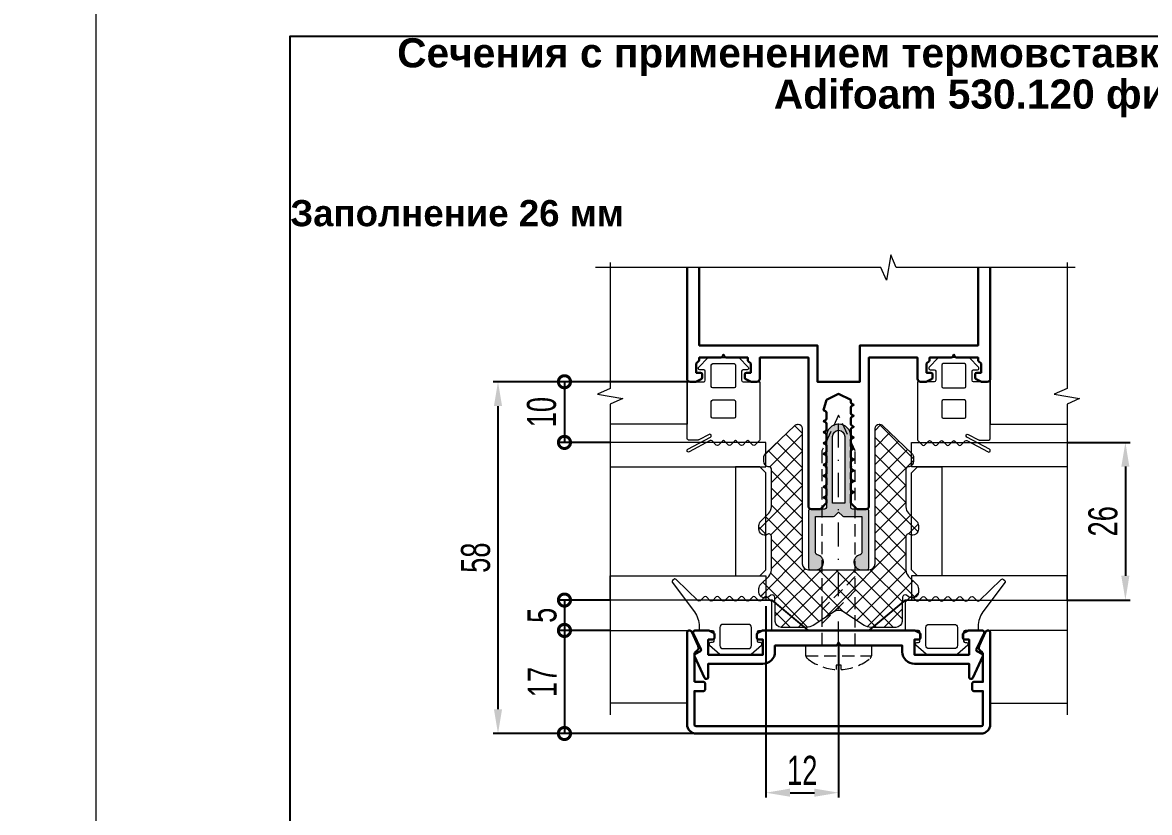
# Model space of a CAD drawing. Extents: x -37 to 8820, y -336 to 478.
# Drawn here: x 4192.4 to 4308.6, y 207 to 288.4 of the extents above; entities that cross this region are included whole.
import ezdxf

# ---------------------------------------------------------------- set-up
doc = ezdxf.new("R2010")
doc.units = 0
doc.header["$LTSCALE"] = 5
doc.linetypes.add('DASHDOT', pattern=[1, 0.5, -0.25, 0, -0.25])
doc.linetypes.add('HIDDEN', pattern=[0.375, 0.25, -0.125])
doc.layers.get('0').update_dxf_attribs({"linetype": 'CONTINUOUS', "lineweight": 30})
doc.layers.get('DEFPOINTS').update_dxf_attribs({"linetype": 'CONTINUOUS'})
for name, color, linetype, lineweight in [('1', 6, 'DASHDOT', 13), ('2', 3, 'HIDDEN', 13), ('Dimentions', 5, 'CONTINUOUS', 15), ('Glass', 5, 'CONTINUOUS', 20), ('Герлен', 7, 'CONTINUOUS', 60), ('Зигзаг', 1, 'CONTINUOUS', 15), ('Конструкции', 252, 'CONTINUOUS', 20), ('Рамки', 1, 'CONTINUOUS', 15), ('Текстовый', 7, 'CONTINUOUS', 9), ('Уплотнители', 1, 'CONTINUOUS', 20), ('Штриховка', 1, 'CONTINUOUS', 5)]:
    doc.layers.add(name, color=color, linetype=linetype, lineweight=lineweight)
doc.layers.add('Скрытые', color=14, linetype='CONTINUOUS', plot=False)
doc.styles.add('3', font='RUSS.SHX', dxfattribs={"width": 0.7, "height": 3})
doc.styles.add('Каталожный', font='arial.ttf', dxfattribs={"height": 2.5})
doc.dimstyles.new('MX1_6', dxfattribs={"dimtxt": 3, "dimasz": 2.5, "dimexe": 0.5, "dimexo": 0, "dimgap": 0.8, "dimtad": 1, "dimlfac": 1.6, "dimdsep": 46, "dimtxsty": '3', "dimcen": 0, "dimclrd": 256, "dimclre": 256, "dimclrt": 256, "dimaunit": 1, "dimadec": 0, "dimazin": 0, "dimtfac": 1, "dimtmove": 0, "dimatfit": 1, "dimfxl": 1, "dimtvp": 1, "dimtolj": 1, "dimtzin": 0, "dimarcsym": 0})

# ---------------------------------------------------------------- blocks, each defined once
blk = doc.blocks.new('*D452')
at = {"layer": 'DEFPOINTS', "color": 0, "linetype": 'Continuous', "transparency": 16777216}
for p in [(4300.07, 245.13), (4300.07, 228.88), (4306.08, 228.88)]:
    blk.add_point(p, dxfattribs=at)
at = {"layer": 'Dimentions', "linetype": 'Continuous', "lineweight": -2, "transparency": 16777216}
for p, q in [((4300.07, 245.13), (4306.58, 245.13)), ((4306.08, 242.63), (4306.08, 231.38)), ((4300.07, 228.88), (4306.58, 228.88))]:
    blk.add_line(p, q, dxfattribs=at)
at = {"layer": 'Dimentions', "linetype": 'Continuous', "transparency": 16777216}
for points in [[(4305.66, 242.63), (4306.49, 242.63), (4306.08, 245.13)], [(4305.66, 231.38), (4306.49, 231.38), (4306.08, 228.88)]]:
    blk.add_solid(points, dxfattribs=at)
at = {"layer": 'Dimentions', "linetype": 'Continuous', "transparency": 16777216, "insert": (4303.78, 237), "char_height": 3, "attachment_point": 5, "rotation": 90, "style": '3'}
blk.add_mtext('\\A1;26', dxfattribs=at)
blk = doc.blocks.new('_DotSmall')
at = {"color": 0, "linetype": 'ByBlock', "const_width": 0.5}
blk.add_lwpolyline([(-0.0625, 0, 1), (0.0625, 0, 1)], format="xyb", close=True, dxfattribs=at)
blk = doc.blocks.new('*D453')
at = {"layer": 'DEFPOINTS', "color": 0, "linetype": 'Continuous', "transparency": 16777216}
for p in [(4252.98, 225.75), (4248.26, 215.13), (4262.66, 215.13)]:
    blk.add_point(p, dxfattribs=at)
at = {"layer": 'Dimentions', "linetype": 'Continuous', "lineweight": -2, "transparency": 16777216}
for p, q in [((4252.98, 225.75), (4247.76, 225.75)), ((4248.26, 225.75), (4248.26, 215.13)), ((4262.66, 215.13), (4247.76, 215.13))]:
    blk.add_line(p, q, dxfattribs=at)
at = {"layer": 'Dimentions', "linetype": 'Continuous', "lineweight": -2, "transparency": 16777216, "xscale": 2.5, "yscale": 2.5, "zscale": 2.5}
for p, rotation in [((4248.26, 225.75), 90), ((4248.26, 215.13), 270)]:
    blk.add_blockref('_DotSmall', p, dxfattribs=dict(at, rotation=rotation))
at = {"layer": 'Dimentions', "linetype": 'Continuous', "transparency": 16777216, "insert": (4245.96, 220.44), "char_height": 3, "attachment_point": 5, "rotation": 90, "style": '3'}
blk.add_mtext('\\A1;17', dxfattribs=at)
blk = doc.blocks.new('*D454')
at = {"layer": 'DEFPOINTS', "color": 0, "linetype": 'Continuous', "transparency": 16777216}
for p in [(4252.98, 228.88), (4248.26, 225.75), (4252.98, 225.75)]:
    blk.add_point(p, dxfattribs=at)
at = {"layer": 'Dimentions', "linetype": 'Continuous', "lineweight": -2, "transparency": 16777216}
for p, q in [((4252.98, 228.88), (4247.76, 228.88)), ((4248.26, 228.88), (4248.26, 225.75)), ((4252.98, 225.75), (4247.76, 225.75))]:
    blk.add_line(p, q, dxfattribs=at)
at = {"layer": 'Dimentions', "linetype": 'Continuous', "lineweight": -2, "transparency": 16777216, "xscale": 2.5, "yscale": 2.5, "zscale": 2.5}
for p, rotation in [((4248.26, 228.88), 90), ((4248.26, 225.75), 270)]:
    blk.add_blockref('_DotSmall', p, dxfattribs=dict(at, rotation=rotation))
at = {"layer": 'Dimentions', "linetype": 'Continuous', "transparency": 16777216, "insert": (4245.96, 227.31), "char_height": 3, "attachment_point": 5, "rotation": 90, "style": '3'}
blk.add_mtext('\\A1;5', dxfattribs=at)
blk = doc.blocks.new('*D455')
at = {"layer": 'DEFPOINTS', "color": 0, "linetype": 'Continuous', "transparency": 16777216}
for p in [(4261.21, 251.38), (4248.26, 245.13), (4252.98, 245.13)]:
    blk.add_point(p, dxfattribs=at)
at = {"layer": 'Dimentions', "linetype": 'Continuous', "lineweight": -2, "transparency": 16777216}
for p, q in [((4261.21, 251.38), (4247.76, 251.38)), ((4248.26, 251.38), (4248.26, 245.13)), ((4252.98, 245.13), (4247.76, 245.13))]:
    blk.add_line(p, q, dxfattribs=at)
at = {"layer": 'Dimentions', "linetype": 'Continuous', "lineweight": -2, "transparency": 16777216, "xscale": 2.5, "yscale": 2.5, "zscale": 2.5}
for p, rotation in [((4248.26, 251.38), 90), ((4248.26, 245.13), 270)]:
    blk.add_blockref('_DotSmall', p, dxfattribs=dict(at, rotation=rotation))
at = {"layer": 'Dimentions', "linetype": 'Continuous', "transparency": 16777216, "insert": (4245.91, 248.25), "char_height": 3, "attachment_point": 5, "rotation": 90, "style": '3'}
blk.add_mtext('\\A1;10', dxfattribs=at)
blk = doc.blocks.new('*D456')
at = {"layer": 'DEFPOINTS', "color": 0, "linetype": 'Continuous', "transparency": 16777216}
for p in [(4261.21, 251.38), (4241.41, 215.13), (4261.84, 215.13)]:
    blk.add_point(p, dxfattribs=at)
at = {"layer": 'Dimentions', "linetype": 'Continuous', "lineweight": -2, "transparency": 16777216}
for p, q in [((4261.21, 251.38), (4240.91, 251.38)), ((4241.41, 248.88), (4241.41, 217.63)), ((4261.84, 215.13), (4240.91, 215.13))]:
    blk.add_line(p, q, dxfattribs=at)
at = {"layer": 'Dimentions', "linetype": 'Continuous', "transparency": 16777216}
for points in [[(4240.99, 248.88), (4241.83, 248.88), (4241.41, 251.38)], [(4240.99, 217.63), (4241.83, 217.63), (4241.41, 215.13)]]:
    blk.add_solid(points, dxfattribs=at)
at = {"layer": 'Dimentions', "linetype": 'Continuous', "transparency": 16777216, "insert": (4239.11, 233.25), "char_height": 3, "attachment_point": 5, "rotation": 90, "style": '3'}
blk.add_mtext('\\A1;58', dxfattribs=at)
blk = doc.blocks.new('*D460')
at = {"layer": 'DEFPOINTS', "color": 0, "linetype": 'Continuous', "transparency": 16777216}
for p in [(4269.02, 228.25), (4276.52, 224.19), (4276.52, 209.03)]:
    blk.add_point(p, dxfattribs=at)
at = {"layer": 'Dimentions', "linetype": 'Continuous', "lineweight": -2, "transparency": 16777216}
for p, q in [((4269.02, 228.25), (4269.02, 208.53)), ((4276.52, 224.19), (4276.52, 208.53)), ((4271.52, 209.03), (4274.02, 209.03))]:
    blk.add_line(p, q, dxfattribs=at)
at = {"layer": 'Dimentions', "linetype": 'Continuous', "transparency": 16777216}
for points in [[(4271.52, 209.45), (4271.52, 208.61), (4269.02, 209.03)], [(4274.02, 209.45), (4274.02, 208.61), (4276.52, 209.03)]]:
    blk.add_solid(points, dxfattribs=at)
at = {"layer": 'Dimentions', "linetype": 'Continuous', "transparency": 16777216, "insert": (4272.77, 211.33), "char_height": 3, "attachment_point": 5, "style": '3'}
blk.add_mtext('\\A1;12', dxfattribs=at)

msp = doc.modelspace()

# ---------------------------------------------------------------- hatches: boundary and pattern name
at = {"layer": 'Штриховка', "lineweight": 5}
h = msp.add_hatch(dxfattribs=at)
h.set_pattern_fill('NET', color=256, scale=10, angle=45, style=0)
h.set_pattern_definition([(45, (-19.299, 2590.0681), (-0.88388348, 0.88388348), []), (135, (-19.299, 2590.0681), (-0.88388348, -0.88388348), [])])
edge = h.paths.add_edge_path()
edge.add_arc((4280.7179, 246.5634), 0.4375, 45, 90, ccw=False)
edge.add_line((4281.0273, 246.8727), (4284.0598, 243.9964))
edge.add_arc((4283.6179, 243.5545), 0.625, 0, 45, ccw=False)
edge.add_line((4284.2429, 243.5545), (4284.2429, 243.2009))
edge.add_arc((4283.6268, 243.1979), 0.6161, -75.309061, 0.28096, ccw=False)
edge.add_arc((4283.7117, 242.3624), 0.25, 73.39845, 180)
edge.add_line((4283.4617, 242.3624), (4283.4617, 238.4866))
edge.add_arc((4284.3992, 238.4866), 0.9375, 180, 225)
edge.add_line((4283.7362, 237.8237), (4284.5598, 237.0001))
edge.add_arc((4284.1179, 236.5582), 0.625, 0, 45, ccw=False)
edge.add_line((4284.7429, 236.5582), (4284.7429, 236.2046))
edge.add_arc((4284.1179, 236.2046), 0.625, -111.540406, 0, ccw=False)
edge.add_arc((4283.7117, 235.4465), 0.25, 45, 180)
edge.add_line((4283.4617, 235.4465), (4283.4617, 231.9903))
edge.add_arc((4284.3992, 231.9903), 0.9375, 180, 225)
edge.add_line((4283.7362, 231.3274), (4284.5598, 230.5038))
edge.add_arc((4284.1179, 230.0619), 0.625, 0, 45, ccw=False)
edge.add_line((4284.7429, 230.0619), (4284.7429, 229.7083))
edge.add_arc((4284.1179, 229.7083), 0.625, -135, 0, ccw=False)
edge.add_line((4283.676, 229.2664), (4283.512, 229.3824))
edge.add_arc((4283.3676, 229.1783), 0.25, 54.716356, 177.011206)
edge.add_line((4283.1179, 229.1914), (4283.0554, 227.9942))
edge.add_line((4283.0554, 227.9942), (4283.0554, 226.6884))
edge.add_arc((4282.4304, 226.6884), 0.625, -90, 0, ccw=False)
edge.add_line((4282.4304, 226.0634), (4282.2742, 226.0634))
edge.add_line((4282.2742, 226.0634), (4279.8506, 226.0634))
edge.add_arc((4279.8506, 227.3134), 1.25, 236.745633, 270, ccw=False)
edge.add_line((4279.1651, 226.2681), (4276.9606, 227.7136))
edge.add_arc((4276.5242, 226.858), 0.9605, 62.973316, 117.026684)
edge.add_line((4276.0877, 227.7136), (4273.8832, 226.2681))
edge.add_arc((4273.1977, 227.3134), 1.25, 270, 303.254367, ccw=False)
edge.add_line((4273.1977, 226.0634), (4270.7742, 226.0634))
edge.add_line((4270.7742, 226.0634), (4270.6179, 226.0634))
edge.add_arc((4270.6179, 226.6884), 0.625, 180, 270, ccw=False)
edge.add_line((4269.9929, 226.6884), (4269.9929, 227.9942))
edge.add_line((4269.9929, 227.9942), (4269.9304, 229.1914))
edge.add_arc((4269.6807, 229.1783), 0.25, 2.988794, 125.283644)
edge.add_line((4269.5363, 229.3824), (4269.3723, 229.2664))
edge.add_arc((4268.9304, 229.7083), 0.625, 180, 315, ccw=False)
edge.add_line((4268.3054, 229.7083), (4268.3054, 230.0619))
edge.add_arc((4268.9304, 230.0619), 0.625, 135, 180, ccw=False)
edge.add_line((4268.4885, 230.5038), (4269.3121, 231.3274))
edge.add_arc((4268.6492, 231.9903), 0.9375, 315, 360)
edge.add_line((4269.5867, 231.9903), (4269.5867, 235.4465))
edge.add_arc((4269.3367, 235.4465), 0.25, 0, 135)
edge.add_arc((4268.9304, 236.2046), 0.625, 180, 291.540406, ccw=False)
edge.add_line((4268.3054, 236.2046), (4268.3054, 236.5582))
edge.add_arc((4268.9304, 236.5582), 0.625, 135, 180, ccw=False)
edge.add_line((4268.4885, 237.0001), (4269.3121, 237.8237))
edge.add_arc((4268.6492, 238.4866), 0.9375, 315, 360)
edge.add_line((4269.5867, 238.4866), (4269.5867, 242.3624))
edge.add_arc((4269.3367, 242.3624), 0.25, 360, 466.60155)
edge.add_arc((4269.4215, 243.1979), 0.6161, 179.71904, 255.309061, ccw=False)
edge.add_line((4268.8054, 243.2009), (4268.8054, 243.5545))
edge.add_arc((4269.4304, 243.5545), 0.625, 135, 180, ccw=False)
edge.add_line((4268.9885, 243.9964), (4272.021, 246.8727))
edge.add_arc((4272.3304, 246.5634), 0.4375, 90, 135, ccw=False)
edge.add_line((4272.3304, 247.0009), (4272.3367, 247.0009))
edge.add_arc((4272.3367, 246.5634), 0.4375, 0, 90, ccw=False)
edge.add_line((4272.7742, 246.5634), (4272.7742, 232.6259))
edge.add_arc((4273.3992, 232.6259), 0.625, 180, 270)
edge.add_line((4273.3992, 232.0009), (4276.5242, 232.0009))
edge.add_line((4276.5242, 232.0009), (4279.6492, 232.0009))
edge.add_arc((4279.6492, 232.6259), 0.625, 270, 360)
edge.add_line((4280.2742, 232.6259), (4280.2742, 246.5634))
edge.add_arc((4280.7117, 246.5634), 0.4375, 90, 180, ccw=False)
at = {"layer": 'Штриховка'}
h = msp.add_hatch(color=256, dxfattribs=at)
edge = h.paths.add_edge_path(flags=16)
edge.add_line((4275.8992, 238.8759), (4275.8992, 245.7509))
edge.add_arc((4276.5242, 245.7509), 0.625, 0, 180, ccw=False)
edge.add_line((4277.1492, 245.7509), (4277.1492, 238.8759))
edge.add_line((4277.1492, 238.8759), (4275.8992, 238.8759))
edge = h.paths.add_edge_path()
edge.add_arc((4278.8679, 232.7821), 0.7812, 99.281799, 270)
edge.add_line((4278.8679, 232.0009), (4279.4617, 232.0009))
edge.add_arc((4279.4617, 232.1884), 0.1875, 270, 360)
edge.add_line((4279.6492, 232.1884), (4279.6492, 238.0634))
edge.add_arc((4279.4617, 238.0634), 0.1875, 0, 90)
edge.add_line((4279.4617, 238.2509), (4277.9617, 238.2509))
edge.add_arc((4277.9617, 238.4384), 0.1875, 180, 270, ccw=False)
edge.add_line((4277.7742, 238.4384), (4277.7742, 242.5009))
edge.add_arc((4277.7742, 242.6259), 0.125, 270, 450)
edge.add_line((4277.7742, 242.7509), (4277.7742, 245.7509))
edge.add_arc((4276.5242, 245.7509), 1.25, 0, 180)
edge.add_line((4275.2742, 245.7509), (4275.2742, 242.7509))
edge.add_arc((4275.2742, 242.6259), 0.125, 90, 270)
edge.add_line((4275.2742, 242.5009), (4275.2742, 238.4384))
edge.add_arc((4275.0867, 238.4384), 0.1875, -90, 0, ccw=False)
edge.add_line((4275.0867, 238.2509), (4273.5867, 238.2509))
edge.add_arc((4273.5867, 238.0634), 0.1875, 90, 180)
edge.add_line((4273.3992, 238.0634), (4273.3992, 232.1884))
edge.add_arc((4273.5867, 232.1884), 0.1875, 180, 270)
edge.add_line((4273.5867, 232.0009), (4274.1804, 232.0009))
edge.add_arc((4274.1804, 232.7821), 0.7812, 270, 440.718201)
edge.add_arc((4274.3367, 233.7382), 0.1875, 180, 260.718201, ccw=False)
edge.add_line((4274.1492, 233.7382), (4274.1492, 237.5009))
edge.add_line((4274.1492, 237.5009), (4276.009, 237.5009))
edge.add_arc((4276.009, 237.6884), 0.1875, 270, 315)
edge.add_line((4276.1416, 237.5558), (4276.5242, 237.9384))
edge.add_line((4276.5242, 237.9384), (4276.9067, 237.5558))
edge.add_arc((4277.0393, 237.6884), 0.1875, 225, 270)
edge.add_line((4277.0393, 237.5009), (4278.8992, 237.5009))
edge.add_line((4278.8992, 237.5009), (4278.8992, 233.7382))
edge.add_arc((4278.7117, 233.7382), 0.1875, -80.718201, 0, ccw=False)

# ---------------------------------------------------------------- linework, layer by layer
msp.add_lwpolyline([(4260.8992, 263.1397), (4260.8992, 251.6884, 0.41421356), (4261.2117, 251.3759), (4261.7924, 251.3759, 0.11643382), (4261.8762, 251.3957), (4262.358, 251.6366, 0.28407904), (4262.4617, 251.8043), (4262.4617, 252.1259, 0.41421356), (4262.2742, 252.3134), (4261.8367, 252.3134), (4261.8367, 253.2509), (4262.0942, 253.5085, 0.19891237), (4262.1492, 253.641), (4262.1492, 253.8759), (4264.377, 253.8759, 0.28407904), (4264.5447, 253.9795), (4264.6492, 254.1884), (4264.7536, 253.9795, 0.28407904), (4264.9213, 253.8759), (4267.1492, 253.8759), (4267.1492, 253.641, 0.19891237), (4267.2041, 253.5085), (4267.4617, 253.2509), (4267.4617, 252.3134), (4267.0242, 252.3134, 0.41421356), (4266.8367, 252.1259), (4266.8367, 251.8043, 0.28407904), (4266.9403, 251.6366), (4267.4221, 251.3957, 0.11643382), (4267.5059, 251.3759), (4268.0867, 251.3759, 0.41421356), (4268.3992, 251.6884), (4268.3992, 253.8759), (4273.3992, 253.8759), (4273.3992, 238.5634, 0.41421356), (4273.7117, 238.2509), (4274.5715, 238.2509, 0.19891237), (4274.7041, 238.3058), (4275.2192, 238.821, 0.19891237), (4275.2742, 238.9535), (4275.2742, 239.1662, 0.28407904), (4275.1705, 239.334), (4274.9617, 239.4384), (4275.1705, 239.5428, 0.28407904), (4275.2742, 239.7105), (4275.2742, 240.2912, 0.28407904), (4275.1705, 240.459), (4274.9617, 240.5634), (4275.1705, 240.6678, 0.28407904), (4275.2742, 240.8355), (4275.2742, 241.4162, 0.28407904), (4275.1705, 241.584), (4274.9617, 241.6884), (4275.1705, 241.7928, 0.28407904), (4275.2742, 241.9605), (4275.2742, 242.5412, 0.28407904), (4275.1705, 242.709), (4274.9617, 242.8134), (4275.1705, 242.9178, 0.28407904), (4275.2742, 243.0855), (4275.2742, 243.6662, 0.28407904), (4275.1705, 243.834), (4274.9617, 243.9384), (4275.1705, 244.0428, 0.28407904), (4275.2742, 244.2105), (4275.2742, 244.7912, 0.28407904), (4275.1705, 244.959), (4274.9617, 245.0634), (4275.1705, 245.1678, 0.28407904), (4275.2742, 245.3355), (4275.2742, 245.9162, 0.28407904), (4275.1705, 246.084), (4274.9617, 246.1884), (4275.1705, 246.2928, 0.28407904), (4275.2742, 246.4605), (4275.2742, 247.0412, 0.28407904), (4275.1705, 247.209), (4274.9617, 247.3134), (4275.1705, 247.4178, 0.28407904), (4275.2742, 247.5855), (4275.2742, 248.1662, 0.28407904), (4275.1705, 248.334), (4274.9617, 248.4384), (4275.2742, 249.5009), (4276.5242, 250.1259), (4277.7742, 249.5009), (4277.7742, 249.273, 0.28407904), (4277.8778, 249.1053), (4278.0867, 249.0009), (4277.8778, 248.8965, 0.28407904), (4277.7742, 248.7287), (4277.7742, 248.148, 0.28407904), (4277.8778, 247.9803), (4278.0867, 247.8759), (4277.8778, 247.7715, 0.28407904), (4277.7742, 247.6037), (4277.7742, 247.023, 0.28407904), (4277.8778, 246.8553), (4278.0867, 246.7509), (4277.8778, 246.6465, 0.28407904), (4277.7742, 246.4787), (4277.7742, 245.898, 0.28407904), (4277.8778, 245.7303), (4278.0867, 245.6259), (4277.8778, 245.5215, 0.28407904), (4277.7742, 245.3537), (4277.7742, 244.773, 0.28407904), (4277.8778, 244.6053), (4278.0867, 244.5009), (4277.8778, 244.3965, 0.28407904), (4277.7742, 244.2287), (4277.7742, 243.648, 0.28407904), (4277.8778, 243.4803), (4278.0867, 243.3759), (4277.8778, 243.2715, 0.28407904), (4277.7742, 243.1037), (4277.7742, 242.523, 0.28407904), (4277.8778, 242.3553), (4278.0867, 242.2509), (4277.8778, 242.1465, 0.28407904), (4277.7742, 241.9787), (4277.7742, 241.398, 0.28407904), (4277.8778, 241.2303), (4278.0867, 241.1259), (4277.8778, 241.0215, 0.28407904), (4277.7742, 240.8537), (4277.7742, 240.273, 0.28407904), (4277.8778, 240.1053), (4278.0867, 240.0009), (4277.8778, 239.8965, 0.28407904), (4277.7742, 239.7287), (4277.7742, 238.9535, 0.19891237), (4277.8291, 238.821), (4278.3442, 238.3058, 0.19891237), (4278.4768, 238.2509), (4279.3367, 238.2509, 0.41421356), (4279.6492, 238.5634), (4279.6492, 253.8759), (4284.6492, 253.8759), (4284.6492, 251.6884, 0.41421356), (4284.9617, 251.3759), (4285.5424, 251.3759, 0.11643382), (4285.6262, 251.3957), (4286.108, 251.6366, 0.28407904), (4286.2117, 251.8043), (4286.2117, 252.1259, 0.41421356), (4286.0242, 252.3134), (4285.5867, 252.3134), (4285.5867, 253.2509), (4285.8442, 253.5085, 0.19891237), (4285.8992, 253.641), (4285.8992, 253.8759), (4288.127, 253.8759, 0.28407904), (4288.2947, 253.9795), (4288.3992, 254.1884), (4288.5036, 253.9795, 0.28407904), (4288.6713, 253.8759), (4290.8992, 253.8759), (4290.8992, 253.641, 0.19891237), (4290.9541, 253.5085), (4291.2117, 253.2509), (4291.2117, 252.3134), (4290.7742, 252.3134, 0.41421356), (4290.5867, 252.1259), (4290.5867, 251.8043, 0.28407904), (4290.6903, 251.6366), (4291.1721, 251.3957, 0.11643382), (4291.2559, 251.3759), (4291.8367, 251.3759, 0.41421356), (4292.1492, 251.6884), (4292.1492, 263.1397)], format="xyb")
msp.add_lwpolyline([(4262.1492, 263.1397), (4262.1492, 255.1259), (4274.3367, 255.1259), (4274.3367, 251.3759), (4278.7117, 251.3759), (4278.7117, 255.1259), (4290.8992, 255.1259), (4290.8992, 263.1397)])
for points in [[(4261.6492, 220.4384), (4261.6492, 223.2642, -0.27973928), (4261.8511, 223.5968, 0.40155944), (4262.0457, 224.1699), (4261.3757, 225.6065, 0.80258485), (4260.8992, 225.5009), (4260.8992, 216.0634, 0.41421356), (4261.8367, 215.1259), (4291.2117, 215.1259, 0.41421356), (4292.1492, 216.0634), (4292.1492, 225.5009, 0.80258485), (4291.6726, 225.6065), (4291.0026, 224.1699, 0.40155944), (4291.1972, 223.5968, -0.27973928), (4291.3992, 223.2642), (4291.3992, 220.4384), (4290.4617, 220.4384, 0.41421356), (4290.2742, 220.2509), (4290.2742, 219.6884, 0.41421356), (4290.4617, 219.5009), (4291.3992, 219.5009), (4291.3992, 216.0634, -0.41421356), (4291.2117, 215.8759), (4261.8367, 215.8759, -0.41421356), (4261.6492, 216.0634), (4261.6492, 219.5009), (4262.5867, 219.5009, 0.41421356), (4262.7742, 219.6884), (4262.7742, 220.2509, 0.41421356), (4262.5867, 220.4384)], [(4268.7559, 225.7509, 0.11643382), (4268.6721, 225.7311), (4268.1903, 225.4902, 0.28407904), (4268.0867, 225.3225), (4268.0867, 225.0009, 0.41421356), (4268.2742, 224.8134), (4268.7117, 224.8134), (4268.7117, 223.2509), (4263.0867, 223.2509), (4263.0867, 224.8134), (4263.5242, 224.8134, 0.41421356), (4263.7117, 225.0009), (4263.7117, 225.3225, 0.28407904), (4263.608, 225.4902), (4263.1262, 225.7311, 0.11643382), (4263.0424, 225.7509), (4261.7117, 225.7509, 0.54861879), (4261.5417, 225.4841), (4262.3199, 223.8153, -0.41421356), (4262.2292, 223.5661), (4261.7574, 223.3461, 0.41421356), (4261.6667, 223.0969), (4262.7102, 220.8591, 0.29147342), (4262.8802, 220.7509), (4262.8992, 220.7509, 0.41421356), (4263.0867, 220.9384), (4263.0867, 222.3134), (4268.7117, 222.3134, 0.41421356), (4269.9617, 223.5634), (4269.9617, 224.1884), (4276.252, 224.1884, 0.28407904), (4276.4197, 224.292), (4276.5242, 224.5009), (4276.6286, 224.292, 0.28407904), (4276.7963, 224.1884), (4283.0867, 224.1884), (4283.0867, 223.5634, 0.41421356), (4284.3367, 222.3134), (4289.9617, 222.3134), (4289.9617, 220.9384, 0.41421356), (4290.1492, 220.7509), (4290.1681, 220.7509, 0.29147342), (4290.3381, 220.8591), (4291.3816, 223.0969, 0.41421356), (4291.2909, 223.3461), (4290.8191, 223.5661, -0.41421356), (4290.7284, 223.8153), (4291.5066, 225.4841, 0.54861879), (4291.3367, 225.7509), (4290.0059, 225.7509, 0.11643382), (4289.9221, 225.7311), (4289.4403, 225.4902, 0.28407904), (4289.3367, 225.3225), (4289.3367, 225.0009, 0.41421356), (4289.5242, 224.8134), (4289.9617, 224.8134), (4289.9617, 223.2509), (4284.3367, 223.2509), (4284.3367, 224.8134), (4284.7742, 224.8134, 0.41421356), (4284.9617, 225.0009), (4284.9617, 225.3225, 0.28407904), (4284.858, 225.4902), (4284.3762, 225.7311, 0.11643382), (4284.2924, 225.7509)]]:
    msp.add_lwpolyline(points, format="xyb", close=True)
at = {"layer": '1'}
msp.add_line((4276.5242, 224.1884), (4276.5242, 247.9384), dxfattribs=at)
at = {"layer": '2'}
msp.add_line((4273.1492, 223.1323), (4279.8992, 223.1323), dxfattribs=at)
for points in [[(4278.2429, 224.1884), (4278.2429, 244.2525), (4276.5242, 247.9384), (4274.8054, 244.2525), (4274.8054, 224.1884)], [(4274.8054, 226.4381), (4278.2429, 229.8756), (4278.2429, 231.3079), (4274.8054, 227.8704)]]:
    msp.add_lwpolyline(points, close=True, dxfattribs=at)
msp.add_lwpolyline([(4276.2785, 221.7255, -0.16184886), (4273.2628, 222.8913, -0.22388754), (4273.1492, 223.1323), (4273.1492, 224.1884), (4279.8992, 224.1884), (4279.8992, 223.1323, -0.22388754), (4279.7855, 222.8913, -0.16184886), (4276.7698, 221.7255), (4276.7698, 222.1632), (4276.2785, 222.1632)], format="xyb", close=True, dxfattribs=at)
at = {"layer": 'Glass'}
for points in [[(4252.979, 242.6259), (4269.0242, 242.6259), (4269.0242, 245.1259), (4252.979, 245.1259)], [(4300.0693, 242.6259), (4284.0242, 242.6259), (4284.0242, 245.1259), (4300.0693, 245.1259)], [(4269.0242, 232.0009), (4269.0242, 242.0009), (4268.3992, 242.6259), (4265.8992, 242.6259), (4265.8992, 231.3759), (4268.3992, 231.3759)], [(4284.0242, 232.0009), (4284.0242, 242.0009), (4284.6492, 242.6259), (4287.1492, 242.6259), (4287.1492, 231.3759), (4284.6492, 231.3759)], [(4284.0242, 232.0009), (4284.0242, 242.0009), (4284.6492, 242.6259), (4287.1492, 242.6259), (4287.1492, 231.3759), (4284.6492, 231.3759)], [(4252.979, 231.3759), (4269.0242, 231.3759), (4269.0242, 228.8759), (4252.979, 228.8759)], [(4300.0693, 231.3759), (4284.0242, 231.3759), (4284.0242, 228.8759), (4300.0693, 228.8759)]]:
    msp.add_lwpolyline(points, close=True, dxfattribs=at)
at = {"layer": 'Герлен', "ltscale": 2, "const_width": 0.1875}
msp.add_lwpolyline([(4263.5867, 228.8759), (4269.6492, 228.8759), (4273.3992, 225.7509), (4279.6492, 225.7509), (4283.3992, 228.8759), (4289.4617, 228.8759)], dxfattribs=at)
at = {"layer": 'Зигзаг'}
for points in [[(4300.909, 263.1397), (4282.4668, 263.1397), (4281.8859, 264.4576), (4281.4503, 261.8449), (4280.8678, 263.1397), (4251.4684, 263.1397)], [(4252.979, 263.6792), (4252.979, 250.6764), (4251.6611, 250.0956), (4254.2738, 249.6599), (4252.979, 249.0774), (4252.979, 217.0405)], [(4300.0693, 263.6792), (4300.0693, 250.6764), (4298.7514, 250.0956), (4301.3641, 249.6599), (4300.0693, 249.0774), (4300.0693, 217.0405)]]:
    msp.add_lwpolyline(points, dxfattribs=at)
at = {"layer": 'Конструкции'}
for points in [[(4260.8992, 263.1397), (4260.8992, 247.0009), (4252.979, 247.0009)], [(4292.1492, 263.1397), (4292.1492, 247.0009), (4300.0693, 247.0009)], [(4252.979, 225.7509), (4260.8992, 225.7509), (4260.8992, 218.2509), (4252.979, 218.2509)], [(4300.0693, 225.7509), (4292.1492, 225.7509), (4292.1492, 218.2509), (4300.0693, 218.2509)]]:
    msp.add_lwpolyline(points, dxfattribs=at)
at = {"layer": 'Рамки', "linetype": 'Continuous'}
for points in [[(4200, 297), (3990, 297), (3990, 0), (4200, 0)], [(4200, 297), (4410, 297), (4410, 0), (4200, 0)]]:
    msp.add_lwpolyline(points, close=True, dxfattribs=at)
at = {"layer": 'Скрытые', "linetype": 'Continuous'}
msp.add_lwpolyline([(4220, 10), (4220, 287), (4385, 287), (4385, 10)], close=True, dxfattribs=at)
at = {"layer": 'Уплотнители'}
for points in [[(4263.1684, 245.9617), (4262.1233, 245.3948, -0.12491271), (4262.0488, 245.3759), (4261.0554, 245.3759, -0.41421356), (4260.8992, 245.5321), (4260.8992, 251.3759), (4262.6179, 251.3759, 0.41421356), (4262.7742, 251.5321), (4262.7742, 252.4696, 0.41421356), (4262.6179, 252.6259), (4262.2117, 252.6259, -0.66858666), (4262.1013, 252.8927), (4263.0409, 253.8302, -0.19861919), (4263.1513, 253.8759), (4266.147, 253.8759, -0.19861919), (4266.2574, 253.8302), (4267.197, 252.8927, -0.66858666), (4267.0867, 252.6259), (4266.6804, 252.6259, 0.41421356), (4266.5242, 252.4696), (4266.5242, 251.5321, 0.41421356), (4266.6804, 251.3759), (4268.3992, 251.3759), (4268.3992, 245.4406, -0.19891237), (4268.3534, 245.3301), (4267.8846, 244.8614, -0.41421356), (4267.6637, 244.8614), (4267.2596, 245.2654, 0.41421356), (4267.0387, 245.2654), (4266.6346, 244.8614, -0.41421356), (4266.4137, 244.8614), (4266.0096, 245.2654, 0.41421356), (4265.7887, 245.2654), (4265.3846, 244.8614, -0.41421356), (4265.1637, 244.8614), (4264.7596, 245.2654, 0.41421356), (4264.5387, 245.2654), (4264.1346, 244.8614, -0.41421356), (4263.9137, 244.8614), (4263.4816, 245.2934, 0.33207606), (4263.2966, 245.3203), (4261.1299, 244.1448, -1), (4260.9809, 244.4195), (4263.3174, 245.6871, 1)], [(4263.5554, 253.2509), (4265.7429, 253.2509, -0.41421356), (4265.8992, 253.0946), (4265.8992, 250.9071, -0.41421356), (4265.7429, 250.7509), (4263.5554, 250.7509, -0.41421356), (4263.3992, 250.9071), (4263.3992, 253.0946, -0.41421356)], [(4289.8799, 245.9617), (4290.925, 245.3948, 0.12491271), (4290.9995, 245.3759), (4291.9929, 245.3759, 0.41421356), (4292.1492, 245.5321), (4292.1492, 251.3759), (4290.4304, 251.3759, -0.41421356), (4290.2742, 251.5321), (4290.2742, 252.4696, -0.41421356), (4290.4304, 252.6259), (4290.8367, 252.6259, 0.66858666), (4290.947, 252.8927), (4290.0074, 253.8302, 0.19861919), (4289.897, 253.8759), (4286.9013, 253.8759, 0.19861919), (4286.7909, 253.8302), (4285.8513, 252.8927, 0.66858666), (4285.9617, 252.6259), (4286.3679, 252.6259, -0.41421356), (4286.5242, 252.4696), (4286.5242, 251.5321, -0.41421356), (4286.3679, 251.3759), (4284.6492, 251.3759), (4284.6492, 245.4406, 0.19891237), (4284.6949, 245.3301), (4285.1637, 244.8614, 0.41421356), (4285.3846, 244.8614), (4285.7887, 245.2654, -0.41421356), (4286.0096, 245.2654), (4286.4137, 244.8614, 0.41421356), (4286.6346, 244.8614), (4287.0387, 245.2654, -0.41421356), (4287.2596, 245.2654), (4287.6637, 244.8614, 0.41421356), (4287.8846, 244.8614), (4288.2887, 245.2654, -0.41421356), (4288.5096, 245.2654), (4288.9137, 244.8614, 0.41421356), (4289.1346, 244.8614), (4289.5667, 245.2934, -0.33207606), (4289.7517, 245.3203), (4291.9184, 244.1448, 1), (4292.0674, 244.4195), (4289.7309, 245.6871, -1)], [(4289.4929, 253.2509), (4287.3054, 253.2509, 0.41421356), (4287.1492, 253.0946), (4287.1492, 250.9071, 0.41421356), (4287.3054, 250.7509), (4289.4929, 250.7509, 0.41421356), (4289.6492, 250.9071), (4289.6492, 253.0946, 0.41421356)], [(4263.5554, 249.5009), (4265.7429, 249.5009, -0.41421356), (4265.8992, 249.3446), (4265.8992, 247.7821, -0.41421356), (4265.7429, 247.6259), (4263.5554, 247.6259, -0.41421356), (4263.3992, 247.7821), (4263.3992, 249.3446, -0.41421356)], [(4289.4929, 249.5009), (4287.3054, 249.5009, 0.41421356), (4287.1492, 249.3446), (4287.1492, 247.7821, 0.41421356), (4287.3054, 247.6259), (4289.4929, 247.6259, 0.41421356), (4289.6492, 247.7821), (4289.6492, 249.3446, 0.41421356)], [(4278.7419, 233.5532, 0.92211283), (4278.8679, 232.0009), (4279.4617, 232.0009, 0.41421356), (4279.6492, 232.1884), (4279.6492, 238.0634, 0.41421356), (4279.4617, 238.2509), (4277.9617, 238.2509, -0.41421356), (4277.7742, 238.4384), (4277.7742, 242.5009, 1), (4277.7742, 242.7509), (4277.7742, 245.7509, 1), (4275.2742, 245.7509), (4275.2742, 242.7509, 1), (4275.2742, 242.5009), (4275.2742, 238.4384, -0.41421356), (4275.0867, 238.2509), (4273.5867, 238.2509, 0.41421356), (4273.3992, 238.0634), (4273.3992, 232.1884, 0.41421356), (4273.5867, 232.0009), (4274.1804, 232.0009, 0.92211283), (4274.3064, 233.5532, -0.36752318), (4274.1492, 233.7382), (4274.1492, 237.5009), (4276.009, 237.5009, 0.19891237), (4276.1416, 237.5558), (4276.5242, 237.9384), (4276.9067, 237.5558, 0.19891237), (4277.0393, 237.5009), (4278.8992, 237.5009), (4278.8992, 233.7382, -0.36752318)], [(4275.8992, 238.8759), (4275.8992, 245.7509, -1), (4277.1492, 245.7509), (4277.1492, 238.8759)], [(4268.3054, 224.5009, -0.41421356), (4268.1492, 224.6571), (4268.1492, 225.5946, -0.41421356), (4268.3054, 225.7509), (4269.6492, 225.7509), (4269.6492, 228.6388, 0.19891237), (4269.6125, 228.7272), (4269.1346, 229.2051, 0.41421356), (4268.9137, 229.2051), (4268.5096, 228.8011, -0.41421356), (4268.2887, 228.8011), (4267.8846, 229.2051, 0.41421356), (4267.6637, 229.2051), (4267.2596, 228.8011, -0.41421356), (4267.0387, 228.8011), (4266.6346, 229.2051, 0.41421356), (4266.4137, 229.2051), (4266.0096, 228.8011, -0.41421356), (4265.7887, 228.8011), (4265.3846, 229.2051, 0.41421356), (4265.1637, 229.2051), (4264.7596, 228.8011, -0.41421356), (4264.5387, 228.8011), (4264.1346, 229.2051, 0.41421356), (4263.9137, 229.2051), (4263.5096, 228.8011, -0.41421356), (4263.2887, 228.8011), (4262.8846, 229.2051, 0.41421356), (4262.6637, 229.2051), (4262.2596, 228.8011, -0.41421356), (4262.0387, 228.8011), (4259.7596, 231.0154, 0.41421356), (4259.5387, 231.0154), (4259.4073, 230.8841, 0.29253821), (4259.3712, 230.7196), (4261.652, 227.6664, -0.16178775), (4262.1492, 226.1702), (4262.1492, 225.7509), (4263.4929, 225.7509, -0.41421356), (4263.6492, 225.5946), (4263.6492, 224.6571, -0.41421356), (4263.4929, 224.5009), (4263.3367, 224.5009, 0.66858666), (4263.2263, 224.234), (4264.2909, 223.2965, 0.19861919), (4264.4013, 223.2509), (4267.397, 223.2509, 0.19861919), (4267.5074, 223.2965), (4268.572, 224.234, 0.66858666), (4268.4617, 224.5009)], [(4284.7429, 224.5009, 0.41421356), (4284.8992, 224.6571), (4284.8992, 225.5946, 0.41421356), (4284.7429, 225.7509), (4283.3992, 225.7509), (4283.3992, 228.6388, -0.19891237), (4283.4358, 228.7272), (4283.9137, 229.2051, -0.41421356), (4284.1346, 229.2051), (4284.5387, 228.8011, 0.41421356), (4284.7596, 228.8011), (4285.1637, 229.2051, -0.41421356), (4285.3846, 229.2051), (4285.7887, 228.8011, 0.41421356), (4286.0096, 228.8011), (4286.4137, 229.2051, -0.41421356), (4286.6346, 229.2051), (4287.0387, 228.8011, 0.41421356), (4287.2596, 228.8011), (4287.6637, 229.2051, -0.41421356), (4287.8846, 229.2051), (4288.2887, 228.8011, 0.41421356), (4288.5096, 228.8011), (4288.9137, 229.2051, -0.41421356), (4289.1346, 229.2051), (4289.5387, 228.8011, 0.41421356), (4289.7596, 228.8011), (4290.1637, 229.2051, -0.41421356), (4290.3846, 229.2051), (4290.7887, 228.8011, 0.41421356), (4291.0096, 228.8011), (4293.2887, 231.0154, -0.41421356), (4293.5096, 231.0154), (4293.641, 230.8841, -0.29253821), (4293.6771, 230.7196), (4291.3963, 227.6664, 0.16178775), (4290.8992, 226.1702), (4290.8992, 225.7509), (4289.5554, 225.7509, 0.41421356), (4289.3992, 225.5946), (4289.3992, 224.6571, 0.41421356), (4289.5554, 224.5009), (4289.7117, 224.5009, -0.66858666), (4289.822, 224.234), (4288.7574, 223.2965, -0.19861919), (4288.647, 223.2509), (4285.6513, 223.2509, -0.19861919), (4285.5409, 223.2965), (4284.4763, 224.234, -0.66858666), (4284.5867, 224.5009)], [(4264.5867, 223.8759), (4267.2117, 223.8759, 0.41421356), (4267.5242, 224.1884), (4267.5242, 226.0634, 0.41421356), (4267.2117, 226.3759), (4264.5867, 226.3759, 0.41421356), (4264.2742, 226.0634), (4264.2742, 224.1884, 0.41421356)], [(4288.4617, 223.8759), (4285.8367, 223.8759, -0.41421356), (4285.5242, 224.1884), (4285.5242, 226.0634, -0.41421356), (4285.8367, 226.3759), (4288.4617, 226.3759, -0.41421356), (4288.7742, 226.0634), (4288.7742, 224.1884, -0.41421356)]]:
    msp.add_lwpolyline(points, format="xyb", close=True, dxfattribs=at)
msp.add_lwpolyline([(4280.7179, 247.0009, -0.19891237), (4281.0273, 246.8727), (4284.0598, 243.9964, -0.19891237), (4284.2429, 243.5545), (4284.2429, 243.2009, -0.34232788), (4283.7831, 242.602, 0.50186314), (4283.4617, 242.3624), (4283.4617, 238.4866, 0.19891237), (4283.7362, 237.8237), (4284.5598, 237.0001, -0.19891237), (4284.7429, 236.5582), (4284.7429, 236.2046, -0.52913987), (4283.8884, 235.6233, 0.66817864), (4283.4617, 235.4465), (4283.4617, 231.9903, 0.19891237), (4283.7362, 231.3274), (4284.5598, 230.5038, -0.19891237), (4284.7429, 230.0619), (4284.7429, 229.7083, -0.66817864), (4283.676, 229.2664), (4283.512, 229.3824, 0.59077925), (4283.1179, 229.1914), (4283.0554, 227.9942), (4283.0554, 226.6884, -0.41421356), (4282.4304, 226.0634), (4282.2742, 226.0634), (4279.8506, 226.0634, -0.1461265), (4279.1651, 226.2681), (4276.9606, 227.7136, 0.24032506), (4276.0877, 227.7136), (4273.8832, 226.2681, -0.1461265), (4273.1977, 226.0634), (4270.7742, 226.0634), (4270.6179, 226.0634, -0.41421356), (4269.9929, 226.6884), (4269.9929, 227.9942), (4269.9304, 229.1914, 0.59077925), (4269.5363, 229.3824), (4269.3723, 229.2664, -0.66817864), (4268.3054, 229.7083), (4268.3054, 230.0619, -0.19891237), (4268.4885, 230.5038), (4269.3121, 231.3274, 0.19891237), (4269.5867, 231.9903), (4269.5867, 235.4465, 0.66817864), (4269.1599, 235.6233, -0.52913987), (4268.3054, 236.2046), (4268.3054, 236.5582, -0.19891237), (4268.4885, 237.0001), (4269.3121, 237.8237, 0.19891237), (4269.5867, 238.4866), (4269.5867, 242.3624, 0.50186314), (4269.2652, 242.602, -0.34232788), (4268.8054, 243.2009), (4268.8054, 243.5545, -0.19891237), (4268.9885, 243.9964), (4272.021, 246.8727, -0.19891237), (4272.3304, 247.0009), (4272.3367, 247.0009, -0.41421356), (4272.7742, 246.5634), (4272.7742, 232.6259, 0.41421356), (4273.3992, 232.0009), (4276.5242, 232.0009), (4279.6492, 232.0009, 0.41421356), (4280.2742, 232.6259), (4280.2742, 246.5634, -0.41421356), (4280.7117, 247.0009)], format="xyb", dxfattribs=at)

# ---------------------------------------------------------------- texts
at = {"layer": 'Текстовый', "linetype": 'Continuous', "insert": (4302.5, 282.7033), "char_height": 3, "width": 165, "attachment_point": 5, "line_spacing_factor": 0.85, "style": 'Каталожный'}
msp.add_mtext('{\\fArial|b1|i0|c204|p34;Сечения с применением термовставки из вспененного полиэтилена\\PAdifoam 530.120 фирмы ADITIM}', dxfattribs=at)
at = {"layer": 'Текстовый', "linetype": 'Continuous', "insert": (4220, 270.1079), "char_height": 2.7, "width": 42.664921, "attachment_point": 1, "style": 'Каталожный'}
msp.add_mtext('\\pxql;{\\fArial|b1|i0|c204|p34;Заполнение 26 мм}', dxfattribs=at)

# ---------------------------------------------------------------- dimensions: what is measured, and where the dimension line sits
at = {"layer": 'Dimentions', "linetype": 'Continuous'}
for base, p1, p2, picture, middle in [((4248.257, 245.1259), (4261.2117, 251.3759), (4252.979, 245.1259), '*D455', (4245.9141, 248.2509)), ((4248.257, 225.7509), (4252.979, 228.8759), (4252.979, 225.7509), '*D454', (4245.957, 227.3134)), ((4248.257, 215.1259), (4252.979, 225.7509), (4262.6634, 215.1259), '*D453', (4245.957, 220.4384))]:
    dim = msp.add_linear_dim(base=base, p1=p1, p2=p2, angle=90, dimstyle='MX1_6', override={"dimdec": 0, "dimblk1": 'DotSmall', "dimblk2": 'DotSmall', "dimsah": 1}, dxfattribs=at)
    dim.commit()
    dim.dimension.update_dxf_attribs({"geometry": picture, "text_midpoint": middle})
for base, p1, p2, picture, middle in [((4241.4096, 215.1259), (4261.2117, 251.3759), (4261.8367, 215.1259), '*D456', (4239.1096, 233.2509)), ((4306.0764, 228.8759), (4300.0693, 245.1259), (4300.0693, 228.8759), '*D452', (4303.7764, 237.0009))]:
    dim = msp.add_linear_dim(base=base, p1=p1, p2=p2, angle=90, dimstyle='MX1_6', dxfattribs=at)
    dim.commit()
    dim.dimension.update_dxf_attribs({"geometry": picture, "text_midpoint": middle})
dim = msp.add_linear_dim(base=(4276.5242, 209.0297), p1=(4269.0242, 228.2509), p2=(4276.5242, 224.1884), dimstyle='MX1_6', dxfattribs=at)
dim.commit()
dim.dimension.update_dxf_attribs({"geometry": '*D460', "text_midpoint": (4272.7742, 211.3297)})

doc.saveas('drawing.dxf')
